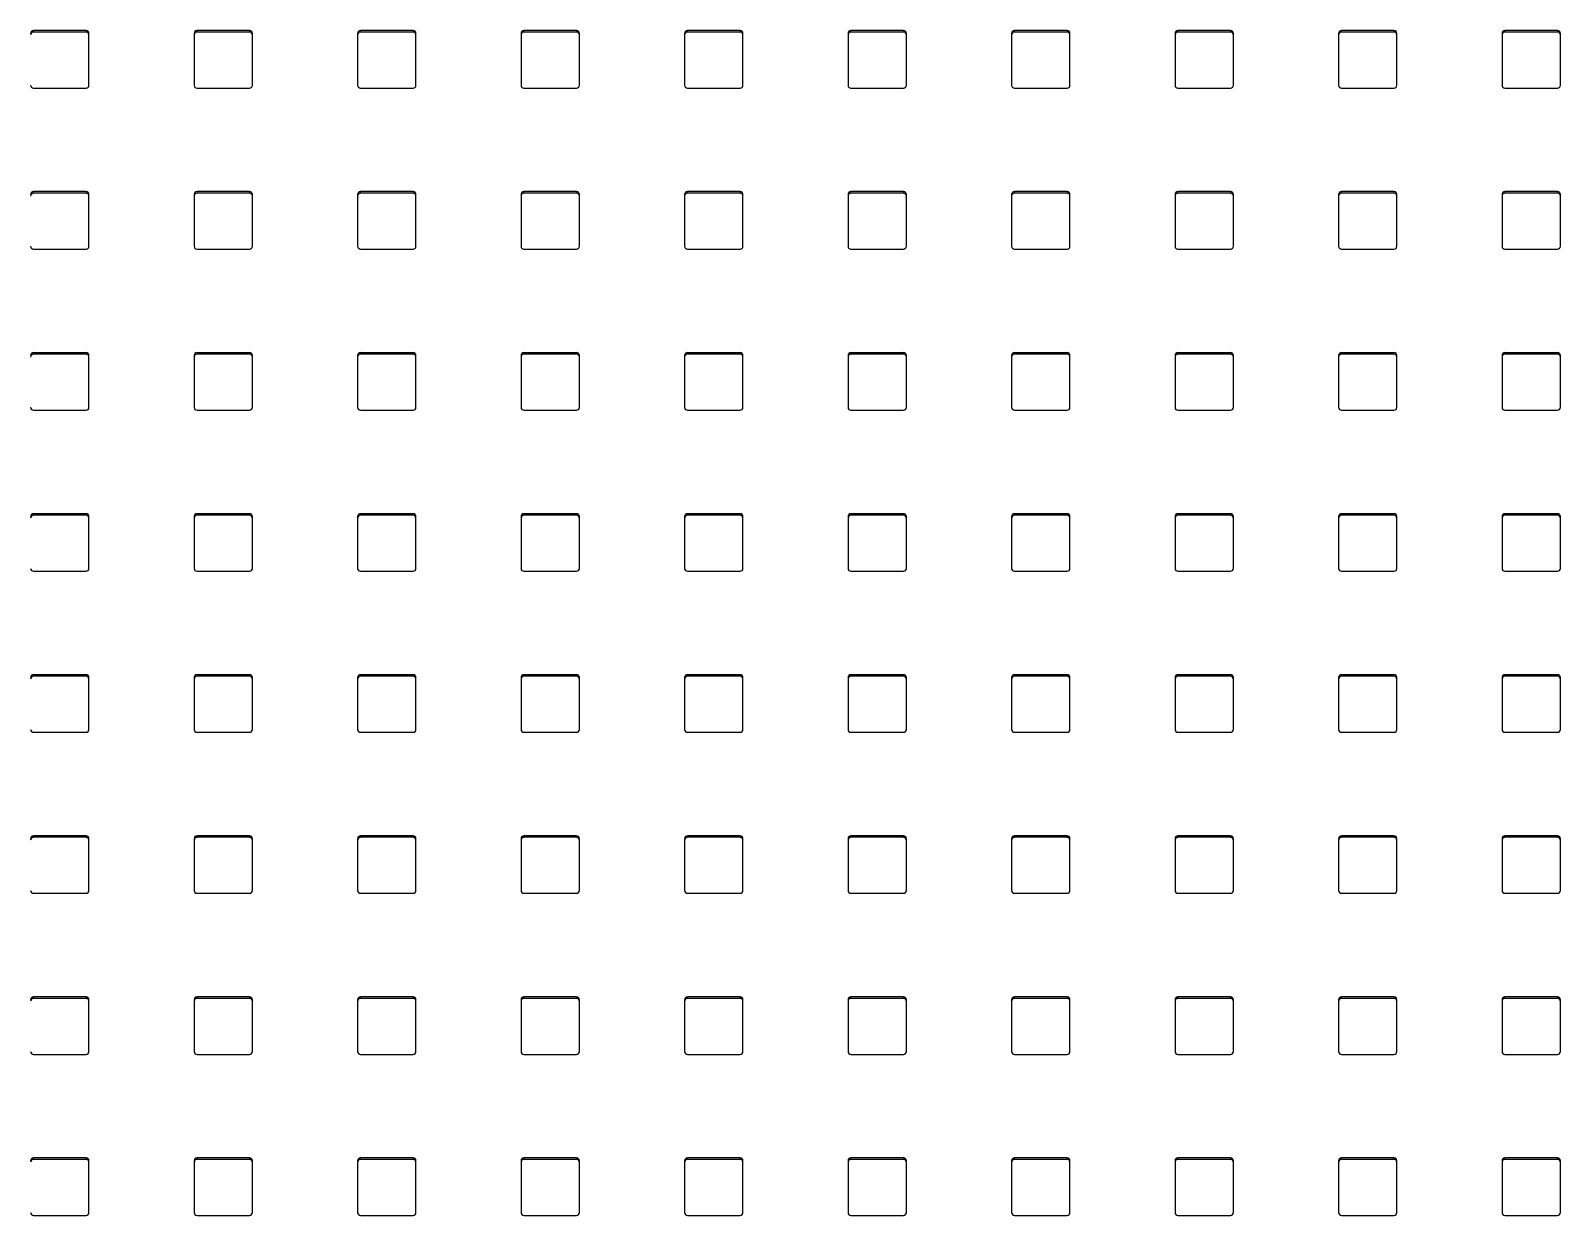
# Model space of a CAD drawing. Header units: millimetres. Extents: x -218071 to -203542, y 15363 to 51382.
# Drawn here: x -217641.41 to -217615.21, y 50955.34 to 50975.62 of the extents above; entities that cross this region are included whole.
import ezdxf

# ---------------------------------------------------------------- set-up
doc = ezdxf.new("R2010")
doc.units = ezdxf.units.MM
doc.header["$LTSCALE"] = 4
doc.layers.add('TPF-EQUIPEMENT', color=7, linetype='Continuous')

msp = doc.modelspace()

# ---------------------------------------------------------------- linework, layer by layer
at = {"layer": 'TPF-EQUIPEMENT', "color": 7, "linetype": 'Continuous', "lineweight": 25, "transparency": 33554671}
for p, q in [((-217640.456, 50975.622), (-217641.356, 50975.622)), ((-217640.456, 50975.596), (-217641.356, 50975.596)), ((-217640.406, 50974.687), (-217640.406, 50975.573)), ((-217638.606, 50975.573), (-217638.606, 50974.687)), ((-217637.656, 50975.622), (-217638.556, 50975.622)), ((-217637.656, 50975.596), (-217638.556, 50975.596)), ((-217637.606, 50974.687), (-217637.606, 50975.573)), ((-217635.806, 50975.573), (-217635.806, 50974.687)), ((-217634.856, 50975.622), (-217635.756, 50975.622)), ((-217634.856, 50975.596), (-217635.756, 50975.596)), ((-217634.806, 50974.687), (-217634.806, 50975.573)), ((-217633.006, 50975.573), (-217633.006, 50974.687)), ((-217632.056, 50975.622), (-217632.956, 50975.622)), ((-217632.056, 50975.596), (-217632.956, 50975.596)), ((-217632.006, 50974.687), (-217632.006, 50975.573)), ((-217630.206, 50975.573), (-217630.206, 50974.687)), ((-217629.256, 50975.622), (-217630.156, 50975.622)), ((-217629.256, 50975.596), (-217630.156, 50975.596)), ((-217629.206, 50974.687), (-217629.206, 50975.573)), ((-217627.406, 50975.573), (-217627.406, 50974.687)), ((-217626.456, 50975.622), (-217627.356, 50975.622)), ((-217626.456, 50975.596), (-217627.356, 50975.596)), ((-217626.406, 50974.687), (-217626.406, 50975.573)), ((-217624.606, 50975.573), (-217624.606, 50974.687)), ((-217623.656, 50975.622), (-217624.556, 50975.622)), ((-217623.656, 50975.596), (-217624.556, 50975.596)), ((-217623.606, 50974.687), (-217623.606, 50975.573)), ((-217621.806, 50975.573), (-217621.806, 50974.687)), ((-217620.856, 50975.622), (-217621.756, 50975.622)), ((-217620.856, 50975.596), (-217621.756, 50975.596)), ((-217620.806, 50974.687), (-217620.806, 50975.573)), ((-217619.006, 50975.573), (-217619.006, 50974.687)), ((-217618.056, 50975.622), (-217618.956, 50975.622)), ((-217618.056, 50975.596), (-217618.956, 50975.596)), ((-217618.006, 50974.687), (-217618.006, 50975.573)), ((-217616.206, 50975.573), (-217616.206, 50974.687)), ((-217615.256, 50975.622), (-217616.156, 50975.622)), ((-217615.256, 50975.596), (-217616.156, 50975.596)), ((-217615.206, 50974.687), (-217615.206, 50975.573)), ((-217641.356, 50974.637), (-217640.456, 50974.637)), ((-217638.556, 50974.637), (-217637.656, 50974.637)), ((-217635.756, 50974.637), (-217634.856, 50974.637)), ((-217632.956, 50974.637), (-217632.056, 50974.637)), ((-217630.156, 50974.637), (-217629.256, 50974.637)), ((-217627.356, 50974.637), (-217626.456, 50974.637)), ((-217624.556, 50974.637), (-217623.656, 50974.637)), ((-217621.756, 50974.637), (-217620.856, 50974.637)), ((-217618.956, 50974.637), (-217618.056, 50974.637)), ((-217616.156, 50974.637), (-217615.256, 50974.637)), ((-217640.456, 50972.865), (-217641.356, 50972.865)), ((-217640.456, 50972.839), (-217641.356, 50972.839)), ((-217640.406, 50971.929), (-217640.406, 50972.816)), ((-217638.606, 50972.816), (-217638.606, 50971.929)), ((-217637.656, 50972.865), (-217638.556, 50972.865)), ((-217637.656, 50972.839), (-217638.556, 50972.839)), ((-217637.606, 50971.929), (-217637.606, 50972.816)), ((-217635.806, 50972.816), (-217635.806, 50971.929)), ((-217634.856, 50972.865), (-217635.756, 50972.865)), ((-217634.856, 50972.839), (-217635.756, 50972.839)), ((-217634.806, 50971.929), (-217634.806, 50972.816)), ((-217633.006, 50972.816), (-217633.006, 50971.929)), ((-217632.056, 50972.865), (-217632.956, 50972.865)), ((-217632.056, 50972.839), (-217632.956, 50972.839)), ((-217632.006, 50971.929), (-217632.006, 50972.816)), ((-217630.206, 50972.816), (-217630.206, 50971.929)), ((-217629.256, 50972.865), (-217630.156, 50972.865)), ((-217629.256, 50972.839), (-217630.156, 50972.839)), ((-217629.206, 50971.929), (-217629.206, 50972.816)), ((-217627.406, 50972.816), (-217627.406, 50971.929)), ((-217626.456, 50972.865), (-217627.356, 50972.865)), ((-217626.456, 50972.839), (-217627.356, 50972.839)), ((-217626.406, 50971.929), (-217626.406, 50972.816)), ((-217624.606, 50972.816), (-217624.606, 50971.929)), ((-217623.656, 50972.865), (-217624.556, 50972.865)), ((-217623.656, 50972.839), (-217624.556, 50972.839)), ((-217623.606, 50971.929), (-217623.606, 50972.816)), ((-217621.806, 50972.816), (-217621.806, 50971.929)), ((-217620.856, 50972.865), (-217621.756, 50972.865)), ((-217620.856, 50972.839), (-217621.756, 50972.839)), ((-217620.806, 50971.929), (-217620.806, 50972.816)), ((-217619.006, 50972.816), (-217619.006, 50971.929)), ((-217618.056, 50972.865), (-217618.956, 50972.865)), ((-217618.056, 50972.839), (-217618.956, 50972.839)), ((-217618.006, 50971.929), (-217618.006, 50972.816)), ((-217616.206, 50972.816), (-217616.206, 50971.929)), ((-217615.256, 50972.865), (-217616.156, 50972.865)), ((-217615.256, 50972.839), (-217616.156, 50972.839)), ((-217615.206, 50971.929), (-217615.206, 50972.816)), ((-217641.356, 50971.88), (-217640.456, 50971.88)), ((-217638.556, 50971.88), (-217637.656, 50971.88)), ((-217635.756, 50971.88), (-217634.856, 50971.88)), ((-217632.956, 50971.88), (-217632.056, 50971.88)), ((-217630.156, 50971.88), (-217629.256, 50971.88)), ((-217627.356, 50971.88), (-217626.456, 50971.88)), ((-217624.556, 50971.88), (-217623.656, 50971.88)), ((-217621.756, 50971.88), (-217620.856, 50971.88)), ((-217618.956, 50971.88), (-217618.056, 50971.88)), ((-217616.156, 50971.88), (-217615.256, 50971.88)), ((-217640.456, 50970.107), (-217641.356, 50970.107)), ((-217640.456, 50970.081), (-217641.356, 50970.081)), ((-217640.406, 50969.172), (-217640.406, 50970.058)), ((-217638.606, 50970.058), (-217638.606, 50969.172)), ((-217637.656, 50970.107), (-217638.556, 50970.107)), ((-217637.656, 50970.081), (-217638.556, 50970.081)), ((-217637.606, 50969.172), (-217637.606, 50970.058)), ((-217635.806, 50970.058), (-217635.806, 50969.172)), ((-217634.856, 50970.107), (-217635.756, 50970.107)), ((-217634.856, 50970.081), (-217635.756, 50970.081)), ((-217634.806, 50969.172), (-217634.806, 50970.058)), ((-217633.006, 50970.058), (-217633.006, 50969.172)), ((-217632.056, 50970.107), (-217632.956, 50970.107)), ((-217632.056, 50970.081), (-217632.956, 50970.081)), ((-217632.006, 50969.172), (-217632.006, 50970.058)), ((-217630.206, 50970.058), (-217630.206, 50969.172)), ((-217629.256, 50970.107), (-217630.156, 50970.107)), ((-217629.256, 50970.081), (-217630.156, 50970.081)), ((-217629.206, 50969.172), (-217629.206, 50970.058)), ((-217627.406, 50970.058), (-217627.406, 50969.172)), ((-217626.456, 50970.107), (-217627.356, 50970.107)), ((-217626.456, 50970.081), (-217627.356, 50970.081)), ((-217626.406, 50969.172), (-217626.406, 50970.058)), ((-217624.606, 50970.058), (-217624.606, 50969.172)), ((-217623.656, 50970.107), (-217624.556, 50970.107)), ((-217623.656, 50970.081), (-217624.556, 50970.081)), ((-217623.606, 50969.172), (-217623.606, 50970.058)), ((-217621.806, 50970.058), (-217621.806, 50969.172)), ((-217620.856, 50970.107), (-217621.756, 50970.107)), ((-217620.856, 50970.081), (-217621.756, 50970.081)), ((-217620.806, 50969.172), (-217620.806, 50970.058)), ((-217619.006, 50970.058), (-217619.006, 50969.172)), ((-217618.056, 50970.107), (-217618.956, 50970.107)), ((-217618.056, 50970.081), (-217618.956, 50970.081)), ((-217618.006, 50969.172), (-217618.006, 50970.058)), ((-217616.206, 50970.058), (-217616.206, 50969.172)), ((-217615.256, 50970.107), (-217616.156, 50970.107)), ((-217615.256, 50970.081), (-217616.156, 50970.081)), ((-217615.206, 50969.172), (-217615.206, 50970.058)), ((-217641.356, 50969.122), (-217640.456, 50969.122)), ((-217638.556, 50969.122), (-217637.656, 50969.122)), ((-217635.756, 50969.122), (-217634.856, 50969.122)), ((-217632.956, 50969.122), (-217632.056, 50969.122)), ((-217630.156, 50969.122), (-217629.256, 50969.122)), ((-217627.356, 50969.122), (-217626.456, 50969.122)), ((-217624.556, 50969.122), (-217623.656, 50969.122)), ((-217621.756, 50969.122), (-217620.856, 50969.122)), ((-217618.956, 50969.122), (-217618.056, 50969.122)), ((-217616.156, 50969.122), (-217615.256, 50969.122)), ((-217640.456, 50967.35), (-217641.356, 50967.35)), ((-217640.456, 50967.324), (-217641.356, 50967.324)), ((-217640.406, 50966.414), (-217640.406, 50967.301)), ((-217638.606, 50967.301), (-217638.606, 50966.414)), ((-217637.656, 50967.35), (-217638.556, 50967.35)), ((-217637.656, 50967.324), (-217638.556, 50967.324)), ((-217637.606, 50966.414), (-217637.606, 50967.301)), ((-217635.806, 50967.301), (-217635.806, 50966.414)), ((-217634.856, 50967.35), (-217635.756, 50967.35)), ((-217634.856, 50967.324), (-217635.756, 50967.324)), ((-217634.806, 50966.414), (-217634.806, 50967.301)), ((-217633.006, 50967.301), (-217633.006, 50966.414)), ((-217632.056, 50967.35), (-217632.956, 50967.35)), ((-217632.056, 50967.324), (-217632.956, 50967.324)), ((-217632.006, 50966.414), (-217632.006, 50967.301)), ((-217630.206, 50967.301), (-217630.206, 50966.414)), ((-217629.256, 50967.35), (-217630.156, 50967.35)), ((-217629.256, 50967.324), (-217630.156, 50967.324)), ((-217629.206, 50966.414), (-217629.206, 50967.301)), ((-217627.406, 50967.301), (-217627.406, 50966.414)), ((-217626.456, 50967.35), (-217627.356, 50967.35)), ((-217626.456, 50967.324), (-217627.356, 50967.324)), ((-217626.406, 50966.414), (-217626.406, 50967.301)), ((-217624.606, 50967.301), (-217624.606, 50966.414)), ((-217623.656, 50967.35), (-217624.556, 50967.35)), ((-217623.656, 50967.324), (-217624.556, 50967.324)), ((-217623.606, 50966.414), (-217623.606, 50967.301)), ((-217621.806, 50967.301), (-217621.806, 50966.414)), ((-217620.856, 50967.35), (-217621.756, 50967.35)), ((-217620.856, 50967.324), (-217621.756, 50967.324)), ((-217620.806, 50966.414), (-217620.806, 50967.301)), ((-217619.006, 50967.301), (-217619.006, 50966.414)), ((-217618.056, 50967.35), (-217618.956, 50967.35)), ((-217618.056, 50967.324), (-217618.956, 50967.324)), ((-217618.006, 50966.414), (-217618.006, 50967.301)), ((-217616.206, 50967.301), (-217616.206, 50966.414)), ((-217615.256, 50967.35), (-217616.156, 50967.35)), ((-217615.256, 50967.324), (-217616.156, 50967.324)), ((-217615.206, 50966.414), (-217615.206, 50967.301)), ((-217641.356, 50966.365), (-217640.456, 50966.365)), ((-217638.556, 50966.365), (-217637.656, 50966.365)), ((-217635.756, 50966.365), (-217634.856, 50966.365)), ((-217632.956, 50966.365), (-217632.056, 50966.365)), ((-217630.156, 50966.365), (-217629.256, 50966.365)), ((-217627.356, 50966.365), (-217626.456, 50966.365)), ((-217624.556, 50966.365), (-217623.656, 50966.365)), ((-217621.756, 50966.365), (-217620.856, 50966.365)), ((-217618.956, 50966.365), (-217618.056, 50966.365)), ((-217616.156, 50966.365), (-217615.256, 50966.365)), ((-217640.456, 50964.592), (-217641.356, 50964.592)), ((-217640.456, 50964.566), (-217641.356, 50964.566)), ((-217640.406, 50963.657), (-217640.406, 50964.543)), ((-217638.606, 50964.543), (-217638.606, 50963.657)), ((-217637.656, 50964.592), (-217638.556, 50964.592)), ((-217637.656, 50964.566), (-217638.556, 50964.566)), ((-217637.606, 50963.657), (-217637.606, 50964.543)), ((-217635.806, 50964.543), (-217635.806, 50963.657)), ((-217634.856, 50964.592), (-217635.756, 50964.592)), ((-217634.856, 50964.566), (-217635.756, 50964.566)), ((-217634.806, 50963.657), (-217634.806, 50964.543)), ((-217633.006, 50964.543), (-217633.006, 50963.657)), ((-217632.056, 50964.592), (-217632.956, 50964.592)), ((-217632.056, 50964.566), (-217632.956, 50964.566)), ((-217632.006, 50963.657), (-217632.006, 50964.543)), ((-217630.206, 50964.543), (-217630.206, 50963.657)), ((-217629.256, 50964.592), (-217630.156, 50964.592)), ((-217629.256, 50964.566), (-217630.156, 50964.566)), ((-217629.206, 50963.657), (-217629.206, 50964.543)), ((-217627.406, 50964.543), (-217627.406, 50963.657)), ((-217626.456, 50964.592), (-217627.356, 50964.592)), ((-217626.456, 50964.566), (-217627.356, 50964.566)), ((-217626.406, 50963.657), (-217626.406, 50964.543)), ((-217624.606, 50964.543), (-217624.606, 50963.657)), ((-217623.656, 50964.592), (-217624.556, 50964.592)), ((-217623.656, 50964.566), (-217624.556, 50964.566)), ((-217623.606, 50963.657), (-217623.606, 50964.543)), ((-217621.806, 50964.543), (-217621.806, 50963.657)), ((-217620.856, 50964.592), (-217621.756, 50964.592)), ((-217620.856, 50964.566), (-217621.756, 50964.566)), ((-217620.806, 50963.657), (-217620.806, 50964.543)), ((-217619.006, 50964.543), (-217619.006, 50963.657)), ((-217618.056, 50964.592), (-217618.956, 50964.592)), ((-217618.056, 50964.566), (-217618.956, 50964.566)), ((-217618.006, 50963.657), (-217618.006, 50964.543)), ((-217616.206, 50964.543), (-217616.206, 50963.657)), ((-217615.256, 50964.592), (-217616.156, 50964.592)), ((-217615.256, 50964.566), (-217616.156, 50964.566)), ((-217615.206, 50963.657), (-217615.206, 50964.543)), ((-217641.356, 50963.608), (-217640.456, 50963.608)), ((-217638.556, 50963.608), (-217637.656, 50963.608)), ((-217635.756, 50963.608), (-217634.856, 50963.608)), ((-217632.956, 50963.608), (-217632.056, 50963.608)), ((-217630.156, 50963.608), (-217629.256, 50963.608)), ((-217627.356, 50963.608), (-217626.456, 50963.608)), ((-217624.556, 50963.608), (-217623.656, 50963.608)), ((-217621.756, 50963.608), (-217620.856, 50963.608)), ((-217618.956, 50963.608), (-217618.056, 50963.608)), ((-217616.156, 50963.608), (-217615.256, 50963.608)), ((-217640.456, 50961.835), (-217641.356, 50961.835)), ((-217640.456, 50961.809), (-217641.356, 50961.809)), ((-217640.406, 50960.899), (-217640.406, 50961.786)), ((-217638.606, 50961.786), (-217638.606, 50960.899)), ((-217637.656, 50961.835), (-217638.556, 50961.835)), ((-217637.656, 50961.809), (-217638.556, 50961.809)), ((-217637.606, 50960.899), (-217637.606, 50961.786)), ((-217635.806, 50961.786), (-217635.806, 50960.899)), ((-217634.856, 50961.835), (-217635.756, 50961.835)), ((-217634.856, 50961.809), (-217635.756, 50961.809)), ((-217634.806, 50960.899), (-217634.806, 50961.786)), ((-217633.006, 50961.786), (-217633.006, 50960.899)), ((-217632.056, 50961.835), (-217632.956, 50961.835)), ((-217632.056, 50961.809), (-217632.956, 50961.809)), ((-217632.006, 50960.899), (-217632.006, 50961.786)), ((-217630.206, 50961.786), (-217630.206, 50960.899)), ((-217629.256, 50961.835), (-217630.156, 50961.835)), ((-217629.256, 50961.809), (-217630.156, 50961.809)), ((-217629.206, 50960.899), (-217629.206, 50961.786)), ((-217627.406, 50961.786), (-217627.406, 50960.899)), ((-217626.456, 50961.835), (-217627.356, 50961.835)), ((-217626.456, 50961.809), (-217627.356, 50961.809)), ((-217626.406, 50960.899), (-217626.406, 50961.786)), ((-217624.606, 50961.786), (-217624.606, 50960.899)), ((-217623.656, 50961.835), (-217624.556, 50961.835)), ((-217623.656, 50961.809), (-217624.556, 50961.809)), ((-217623.606, 50960.899), (-217623.606, 50961.786)), ((-217621.806, 50961.786), (-217621.806, 50960.899)), ((-217620.856, 50961.835), (-217621.756, 50961.835)), ((-217620.856, 50961.809), (-217621.756, 50961.809)), ((-217620.806, 50960.899), (-217620.806, 50961.786)), ((-217619.006, 50961.786), (-217619.006, 50960.899)), ((-217618.056, 50961.835), (-217618.956, 50961.835)), ((-217618.056, 50961.809), (-217618.956, 50961.809)), ((-217618.006, 50960.899), (-217618.006, 50961.786)), ((-217616.206, 50961.786), (-217616.206, 50960.899)), ((-217615.256, 50961.835), (-217616.156, 50961.835)), ((-217615.256, 50961.809), (-217616.156, 50961.809)), ((-217615.206, 50960.899), (-217615.206, 50961.786)), ((-217641.356, 50960.85), (-217640.456, 50960.85)), ((-217638.556, 50960.85), (-217637.656, 50960.85)), ((-217635.756, 50960.85), (-217634.856, 50960.85)), ((-217632.956, 50960.85), (-217632.056, 50960.85)), ((-217630.156, 50960.85), (-217629.256, 50960.85)), ((-217627.356, 50960.85), (-217626.456, 50960.85)), ((-217624.556, 50960.85), (-217623.656, 50960.85)), ((-217621.756, 50960.85), (-217620.856, 50960.85)), ((-217618.956, 50960.85), (-217618.056, 50960.85)), ((-217616.156, 50960.85), (-217615.256, 50960.85)), ((-217640.456, 50959.077), (-217641.356, 50959.077)), ((-217640.456, 50959.051), (-217641.356, 50959.051)), ((-217640.406, 50958.142), (-217640.406, 50959.028)), ((-217638.606, 50959.028), (-217638.606, 50958.142)), ((-217637.656, 50959.077), (-217638.556, 50959.077)), ((-217637.656, 50959.051), (-217638.556, 50959.051)), ((-217637.606, 50958.142), (-217637.606, 50959.028)), ((-217635.806, 50959.028), (-217635.806, 50958.142)), ((-217634.856, 50959.077), (-217635.756, 50959.077)), ((-217634.856, 50959.051), (-217635.756, 50959.051)), ((-217634.806, 50958.142), (-217634.806, 50959.028)), ((-217633.006, 50959.028), (-217633.006, 50958.142)), ((-217632.056, 50959.077), (-217632.956, 50959.077)), ((-217632.056, 50959.051), (-217632.956, 50959.051)), ((-217632.006, 50958.142), (-217632.006, 50959.028)), ((-217630.206, 50959.028), (-217630.206, 50958.142)), ((-217629.256, 50959.077), (-217630.156, 50959.077)), ((-217629.256, 50959.051), (-217630.156, 50959.051)), ((-217629.206, 50958.142), (-217629.206, 50959.028)), ((-217627.406, 50959.028), (-217627.406, 50958.142)), ((-217626.456, 50959.077), (-217627.356, 50959.077)), ((-217626.456, 50959.051), (-217627.356, 50959.051)), ((-217626.406, 50958.142), (-217626.406, 50959.028)), ((-217624.606, 50959.028), (-217624.606, 50958.142)), ((-217623.656, 50959.077), (-217624.556, 50959.077)), ((-217623.656, 50959.051), (-217624.556, 50959.051)), ((-217623.606, 50958.142), (-217623.606, 50959.028)), ((-217621.806, 50959.028), (-217621.806, 50958.142)), ((-217620.856, 50959.077), (-217621.756, 50959.077)), ((-217620.856, 50959.051), (-217621.756, 50959.051)), ((-217620.806, 50958.142), (-217620.806, 50959.028)), ((-217619.006, 50959.028), (-217619.006, 50958.142)), ((-217618.056, 50959.077), (-217618.956, 50959.077)), ((-217618.056, 50959.051), (-217618.956, 50959.051)), ((-217618.006, 50958.142), (-217618.006, 50959.028)), ((-217616.206, 50959.028), (-217616.206, 50958.142)), ((-217615.256, 50959.077), (-217616.156, 50959.077)), ((-217615.256, 50959.051), (-217616.156, 50959.051)), ((-217615.206, 50958.142), (-217615.206, 50959.028)), ((-217641.356, 50958.093), (-217640.456, 50958.093)), ((-217638.556, 50958.093), (-217637.656, 50958.093)), ((-217635.756, 50958.093), (-217634.856, 50958.093)), ((-217632.956, 50958.093), (-217632.056, 50958.093)), ((-217630.156, 50958.093), (-217629.256, 50958.093)), ((-217627.356, 50958.093), (-217626.456, 50958.093)), ((-217624.556, 50958.093), (-217623.656, 50958.093)), ((-217621.756, 50958.093), (-217620.856, 50958.093)), ((-217618.956, 50958.093), (-217618.056, 50958.093)), ((-217616.156, 50958.093), (-217615.256, 50958.093)), ((-217640.456, 50956.32), (-217641.356, 50956.32)), ((-217640.456, 50956.294), (-217641.356, 50956.294)), ((-217640.406, 50955.384), (-217640.406, 50956.271)), ((-217638.606, 50956.271), (-217638.606, 50955.384)), ((-217637.656, 50956.32), (-217638.556, 50956.32)), ((-217637.656, 50956.294), (-217638.556, 50956.294)), ((-217637.606, 50955.384), (-217637.606, 50956.271)), ((-217635.806, 50956.271), (-217635.806, 50955.384)), ((-217634.856, 50956.32), (-217635.756, 50956.32)), ((-217634.856, 50956.294), (-217635.756, 50956.294)), ((-217634.806, 50955.384), (-217634.806, 50956.271)), ((-217633.006, 50956.271), (-217633.006, 50955.384)), ((-217632.056, 50956.32), (-217632.956, 50956.32)), ((-217632.056, 50956.294), (-217632.956, 50956.294)), ((-217632.006, 50955.384), (-217632.006, 50956.271)), ((-217630.206, 50956.271), (-217630.206, 50955.384)), ((-217629.256, 50956.32), (-217630.156, 50956.32)), ((-217629.256, 50956.294), (-217630.156, 50956.294)), ((-217629.206, 50955.384), (-217629.206, 50956.271)), ((-217627.406, 50956.271), (-217627.406, 50955.384)), ((-217626.456, 50956.32), (-217627.356, 50956.32)), ((-217626.456, 50956.294), (-217627.356, 50956.294)), ((-217626.406, 50955.384), (-217626.406, 50956.271)), ((-217624.606, 50956.271), (-217624.606, 50955.384)), ((-217623.656, 50956.32), (-217624.556, 50956.32)), ((-217623.656, 50956.294), (-217624.556, 50956.294)), ((-217623.606, 50955.384), (-217623.606, 50956.271)), ((-217621.806, 50956.271), (-217621.806, 50955.384)), ((-217620.856, 50956.32), (-217621.756, 50956.32)), ((-217620.856, 50956.294), (-217621.756, 50956.294)), ((-217620.806, 50955.384), (-217620.806, 50956.271)), ((-217619.006, 50956.271), (-217619.006, 50955.384)), ((-217618.056, 50956.32), (-217618.956, 50956.32)), ((-217618.056, 50956.294), (-217618.956, 50956.294)), ((-217618.006, 50955.384), (-217618.006, 50956.271)), ((-217616.206, 50956.271), (-217616.206, 50955.384)), ((-217615.256, 50956.32), (-217616.156, 50956.32)), ((-217615.256, 50956.294), (-217616.156, 50956.294)), ((-217615.206, 50955.384), (-217615.206, 50956.271)), ((-217641.356, 50955.335), (-217640.456, 50955.335)), ((-217638.556, 50955.335), (-217637.656, 50955.335)), ((-217635.756, 50955.335), (-217634.856, 50955.335)), ((-217632.956, 50955.335), (-217632.056, 50955.335)), ((-217630.156, 50955.335), (-217629.256, 50955.335)), ((-217627.356, 50955.335), (-217626.456, 50955.335)), ((-217624.556, 50955.335), (-217623.656, 50955.335)), ((-217621.756, 50955.335), (-217620.856, 50955.335)), ((-217618.956, 50955.335), (-217618.056, 50955.335)), ((-217616.156, 50955.335), (-217615.256, 50955.335))]:
    msp.add_line(p, q, dxfattribs=at)
at = {"layer": 'TPF-EQUIPEMENT', "color": 8, "linetype": 'Continuous', "lineweight": 18, "transparency": 33554671}
for p, q in [((-217641.356, 50975.596), (-217641.356, 50975.622)), ((-217640.456, 50975.596), (-217640.456, 50975.622)), ((-217638.556, 50975.596), (-217638.556, 50975.622)), ((-217637.656, 50975.596), (-217637.656, 50975.622)), ((-217635.756, 50975.596), (-217635.756, 50975.622)), ((-217634.856, 50975.596), (-217634.856, 50975.622)), ((-217632.956, 50975.596), (-217632.956, 50975.622)), ((-217632.056, 50975.596), (-217632.056, 50975.622)), ((-217630.156, 50975.596), (-217630.156, 50975.622)), ((-217629.256, 50975.596), (-217629.256, 50975.622)), ((-217627.356, 50975.596), (-217627.356, 50975.622)), ((-217626.456, 50975.596), (-217626.456, 50975.622)), ((-217624.556, 50975.596), (-217624.556, 50975.622)), ((-217623.656, 50975.596), (-217623.656, 50975.622)), ((-217621.756, 50975.596), (-217621.756, 50975.622)), ((-217620.856, 50975.596), (-217620.856, 50975.622)), ((-217618.956, 50975.596), (-217618.956, 50975.622)), ((-217618.056, 50975.596), (-217618.056, 50975.622)), ((-217616.156, 50975.596), (-217616.156, 50975.622)), ((-217615.256, 50975.596), (-217615.256, 50975.622)), ((-217641.356, 50972.839), (-217641.356, 50972.865)), ((-217640.456, 50972.839), (-217640.456, 50972.865)), ((-217638.556, 50972.839), (-217638.556, 50972.865)), ((-217637.656, 50972.839), (-217637.656, 50972.865)), ((-217635.756, 50972.839), (-217635.756, 50972.865)), ((-217634.856, 50972.839), (-217634.856, 50972.865)), ((-217632.956, 50972.839), (-217632.956, 50972.865)), ((-217632.056, 50972.839), (-217632.056, 50972.865)), ((-217630.156, 50972.839), (-217630.156, 50972.865)), ((-217629.256, 50972.839), (-217629.256, 50972.865)), ((-217627.356, 50972.839), (-217627.356, 50972.865)), ((-217626.456, 50972.839), (-217626.456, 50972.865)), ((-217624.556, 50972.839), (-217624.556, 50972.865)), ((-217623.656, 50972.839), (-217623.656, 50972.865)), ((-217621.756, 50972.839), (-217621.756, 50972.865)), ((-217620.856, 50972.839), (-217620.856, 50972.865)), ((-217618.956, 50972.839), (-217618.956, 50972.865)), ((-217618.056, 50972.839), (-217618.056, 50972.865)), ((-217616.156, 50972.839), (-217616.156, 50972.865)), ((-217615.256, 50972.839), (-217615.256, 50972.865)), ((-217641.356, 50970.081), (-217641.356, 50970.107)), ((-217640.456, 50970.081), (-217640.456, 50970.107)), ((-217638.556, 50970.081), (-217638.556, 50970.107)), ((-217637.656, 50970.081), (-217637.656, 50970.107)), ((-217635.756, 50970.081), (-217635.756, 50970.107)), ((-217634.856, 50970.081), (-217634.856, 50970.107)), ((-217632.956, 50970.081), (-217632.956, 50970.107)), ((-217632.056, 50970.081), (-217632.056, 50970.107)), ((-217630.156, 50970.081), (-217630.156, 50970.107)), ((-217629.256, 50970.081), (-217629.256, 50970.107)), ((-217627.356, 50970.081), (-217627.356, 50970.107)), ((-217626.456, 50970.081), (-217626.456, 50970.107)), ((-217624.556, 50970.081), (-217624.556, 50970.107)), ((-217623.656, 50970.081), (-217623.656, 50970.107)), ((-217621.756, 50970.081), (-217621.756, 50970.107)), ((-217620.856, 50970.081), (-217620.856, 50970.107)), ((-217618.956, 50970.081), (-217618.956, 50970.107)), ((-217618.056, 50970.081), (-217618.056, 50970.107)), ((-217616.156, 50970.081), (-217616.156, 50970.107)), ((-217615.256, 50970.081), (-217615.256, 50970.107)), ((-217641.356, 50967.324), (-217641.356, 50967.35)), ((-217640.456, 50967.324), (-217640.456, 50967.35)), ((-217638.556, 50967.324), (-217638.556, 50967.35)), ((-217637.656, 50967.324), (-217637.656, 50967.35)), ((-217635.756, 50967.324), (-217635.756, 50967.35)), ((-217634.856, 50967.324), (-217634.856, 50967.35)), ((-217632.956, 50967.324), (-217632.956, 50967.35)), ((-217632.056, 50967.324), (-217632.056, 50967.35)), ((-217630.156, 50967.324), (-217630.156, 50967.35)), ((-217629.256, 50967.324), (-217629.256, 50967.35)), ((-217627.356, 50967.324), (-217627.356, 50967.35)), ((-217626.456, 50967.324), (-217626.456, 50967.35)), ((-217624.556, 50967.324), (-217624.556, 50967.35)), ((-217623.656, 50967.324), (-217623.656, 50967.35)), ((-217621.756, 50967.324), (-217621.756, 50967.35)), ((-217620.856, 50967.324), (-217620.856, 50967.35)), ((-217618.956, 50967.324), (-217618.956, 50967.35)), ((-217618.056, 50967.324), (-217618.056, 50967.35)), ((-217616.156, 50967.324), (-217616.156, 50967.35)), ((-217615.256, 50967.324), (-217615.256, 50967.35)), ((-217641.356, 50964.566), (-217641.356, 50964.592)), ((-217640.456, 50964.566), (-217640.456, 50964.592)), ((-217638.556, 50964.566), (-217638.556, 50964.592)), ((-217637.656, 50964.566), (-217637.656, 50964.592)), ((-217635.756, 50964.566), (-217635.756, 50964.592)), ((-217634.856, 50964.566), (-217634.856, 50964.592)), ((-217632.956, 50964.566), (-217632.956, 50964.592)), ((-217632.056, 50964.566), (-217632.056, 50964.592)), ((-217630.156, 50964.566), (-217630.156, 50964.592)), ((-217629.256, 50964.566), (-217629.256, 50964.592)), ((-217627.356, 50964.566), (-217627.356, 50964.592)), ((-217626.456, 50964.566), (-217626.456, 50964.592)), ((-217624.556, 50964.566), (-217624.556, 50964.592)), ((-217623.656, 50964.566), (-217623.656, 50964.592)), ((-217621.756, 50964.566), (-217621.756, 50964.592)), ((-217620.856, 50964.566), (-217620.856, 50964.592)), ((-217618.956, 50964.566), (-217618.956, 50964.592)), ((-217618.056, 50964.566), (-217618.056, 50964.592)), ((-217616.156, 50964.566), (-217616.156, 50964.592)), ((-217615.256, 50964.566), (-217615.256, 50964.592)), ((-217641.356, 50961.809), (-217641.356, 50961.835)), ((-217640.456, 50961.809), (-217640.456, 50961.835)), ((-217638.556, 50961.809), (-217638.556, 50961.835)), ((-217637.656, 50961.809), (-217637.656, 50961.835)), ((-217635.756, 50961.809), (-217635.756, 50961.835)), ((-217634.856, 50961.809), (-217634.856, 50961.835)), ((-217632.956, 50961.809), (-217632.956, 50961.835)), ((-217632.056, 50961.809), (-217632.056, 50961.835)), ((-217630.156, 50961.809), (-217630.156, 50961.835)), ((-217629.256, 50961.809), (-217629.256, 50961.835)), ((-217627.356, 50961.809), (-217627.356, 50961.835)), ((-217626.456, 50961.809), (-217626.456, 50961.835)), ((-217624.556, 50961.809), (-217624.556, 50961.835)), ((-217623.656, 50961.809), (-217623.656, 50961.835)), ((-217621.756, 50961.809), (-217621.756, 50961.835)), ((-217620.856, 50961.809), (-217620.856, 50961.835)), ((-217618.956, 50961.809), (-217618.956, 50961.835)), ((-217618.056, 50961.809), (-217618.056, 50961.835)), ((-217616.156, 50961.809), (-217616.156, 50961.835)), ((-217615.256, 50961.809), (-217615.256, 50961.835)), ((-217641.356, 50959.051), (-217641.356, 50959.077)), ((-217640.456, 50959.051), (-217640.456, 50959.077)), ((-217638.556, 50959.051), (-217638.556, 50959.077)), ((-217637.656, 50959.051), (-217637.656, 50959.077)), ((-217635.756, 50959.051), (-217635.756, 50959.077)), ((-217634.856, 50959.051), (-217634.856, 50959.077)), ((-217632.956, 50959.051), (-217632.956, 50959.077)), ((-217632.056, 50959.051), (-217632.056, 50959.077)), ((-217630.156, 50959.051), (-217630.156, 50959.077)), ((-217629.256, 50959.051), (-217629.256, 50959.077)), ((-217627.356, 50959.051), (-217627.356, 50959.077)), ((-217626.456, 50959.051), (-217626.456, 50959.077)), ((-217624.556, 50959.051), (-217624.556, 50959.077)), ((-217623.656, 50959.051), (-217623.656, 50959.077)), ((-217621.756, 50959.051), (-217621.756, 50959.077)), ((-217620.856, 50959.051), (-217620.856, 50959.077)), ((-217618.956, 50959.051), (-217618.956, 50959.077)), ((-217618.056, 50959.051), (-217618.056, 50959.077)), ((-217616.156, 50959.051), (-217616.156, 50959.077)), ((-217615.256, 50959.051), (-217615.256, 50959.077)), ((-217641.356, 50956.294), (-217641.356, 50956.32)), ((-217640.456, 50956.294), (-217640.456, 50956.32)), ((-217638.556, 50956.294), (-217638.556, 50956.32)), ((-217637.656, 50956.294), (-217637.656, 50956.32)), ((-217635.756, 50956.294), (-217635.756, 50956.32)), ((-217634.856, 50956.294), (-217634.856, 50956.32)), ((-217632.956, 50956.294), (-217632.956, 50956.32)), ((-217632.056, 50956.294), (-217632.056, 50956.32)), ((-217630.156, 50956.294), (-217630.156, 50956.32)), ((-217629.256, 50956.294), (-217629.256, 50956.32)), ((-217627.356, 50956.294), (-217627.356, 50956.32)), ((-217626.456, 50956.294), (-217626.456, 50956.32)), ((-217624.556, 50956.294), (-217624.556, 50956.32)), ((-217623.656, 50956.294), (-217623.656, 50956.32)), ((-217621.756, 50956.294), (-217621.756, 50956.32)), ((-217620.856, 50956.294), (-217620.856, 50956.32)), ((-217618.956, 50956.294), (-217618.956, 50956.32)), ((-217618.056, 50956.294), (-217618.056, 50956.32)), ((-217616.156, 50956.294), (-217616.156, 50956.32)), ((-217615.256, 50956.294), (-217615.256, 50956.32))]:
    msp.add_line(p, q, dxfattribs=at)
at = {"layer": 'TPF-EQUIPEMENT', "color": 7, "linetype": 'Continuous', "lineweight": 25, "transparency": 33554671}
for centre, start, end in [((-217641.356, 50975.573), 89.5648, 179.5581), ((-217641.356, 50975.547), 89.5648, 179.5581), ((-217640.456, 50975.573), 0.4419, 90.4352), ((-217640.456, 50975.547), 0.4419, 90.4352), ((-217638.556, 50975.573), 89.5648, 179.5581), ((-217638.556, 50975.547), 89.5648, 179.5581), ((-217637.656, 50975.573), 0.4419, 90.4352), ((-217637.656, 50975.547), 0.4419, 90.4352), ((-217635.756, 50975.573), 89.5648, 179.5581), ((-217635.756, 50975.547), 89.5648, 179.5581), ((-217634.856, 50975.573), 0.4419, 90.4352), ((-217634.856, 50975.547), 0.4419, 90.4352), ((-217632.956, 50975.573), 89.5648, 179.5581), ((-217632.956, 50975.547), 89.5648, 179.5581), ((-217632.056, 50975.573), 0.4419, 90.4352), ((-217632.056, 50975.547), 0.4419, 90.4352), ((-217630.156, 50975.573), 89.5648, 179.5581), ((-217630.156, 50975.547), 89.5648, 179.5581), ((-217629.256, 50975.573), 0.4419, 90.4352), ((-217629.256, 50975.547), 0.4419, 90.4352), ((-217627.356, 50975.573), 89.5648, 179.5581), ((-217627.356, 50975.547), 89.5648, 179.5581), ((-217626.456, 50975.573), 0.4419, 90.4352), ((-217626.456, 50975.547), 0.4419, 90.4352), ((-217624.556, 50975.573), 89.5648, 179.5581), ((-217624.556, 50975.547), 89.5648, 179.5581), ((-217623.656, 50975.573), 0.4419, 90.4352), ((-217623.656, 50975.547), 0.4419, 90.4352), ((-217621.756, 50975.573), 89.5648, 179.5581), ((-217621.756, 50975.547), 89.5648, 179.5581), ((-217620.856, 50975.573), 0.4419, 90.4352), ((-217620.856, 50975.547), 0.4419, 90.4352), ((-217618.956, 50975.573), 89.5648, 179.5581), ((-217618.956, 50975.547), 89.5648, 179.5581), ((-217618.056, 50975.573), 0.4419, 90.4352), ((-217618.056, 50975.547), 0.4419, 90.4352), ((-217616.156, 50975.573), 89.5648, 179.5581), ((-217616.156, 50975.547), 89.5648, 179.5581), ((-217615.256, 50975.573), 0.4419, 90.4352), ((-217615.256, 50975.547), 0.4419, 90.4352), ((-217641.356, 50974.687), 180.4419, 270.4352), ((-217640.456, 50974.687), 269.5648, 359.5581), ((-217638.556, 50974.687), 180.4419, 270.4352), ((-217637.656, 50974.687), 269.5648, 359.5581), ((-217635.756, 50974.687), 180.4419, 270.4352), ((-217634.856, 50974.687), 269.5648, 359.5581), ((-217632.956, 50974.687), 180.4419, 270.4352), ((-217632.056, 50974.687), 269.5648, 359.5581), ((-217630.156, 50974.687), 180.4419, 270.4352), ((-217629.256, 50974.687), 269.5648, 359.5581), ((-217627.356, 50974.687), 180.4419, 270.4352), ((-217626.456, 50974.687), 269.5648, 359.5581), ((-217624.556, 50974.687), 180.4419, 270.4352), ((-217623.656, 50974.687), 269.5648, 359.5581), ((-217621.756, 50974.687), 180.4419, 270.4352), ((-217620.856, 50974.687), 269.5648, 359.5581), ((-217618.956, 50974.687), 180.4419, 270.4352), ((-217618.056, 50974.687), 269.5648, 359.5581), ((-217616.156, 50974.687), 180.4419, 270.4352), ((-217615.256, 50974.687), 269.5648, 359.5581), ((-217641.356, 50972.815), 89.5648, 179.5581), ((-217641.356, 50972.789), 89.5648, 179.5581), ((-217640.456, 50972.815), 0.4419, 90.4352), ((-217640.456, 50972.789), 0.4419, 90.4352), ((-217638.556, 50972.815), 89.5648, 179.5581), ((-217638.556, 50972.789), 89.5648, 179.5581), ((-217637.656, 50972.815), 0.4419, 90.4352), ((-217637.656, 50972.789), 0.4419, 90.4352), ((-217635.756, 50972.815), 89.5648, 179.5581), ((-217635.756, 50972.789), 89.5648, 179.5581), ((-217634.856, 50972.815), 0.4419, 90.4352), ((-217634.856, 50972.789), 0.4419, 90.4352), ((-217632.956, 50972.815), 89.5648, 179.5581), ((-217632.956, 50972.789), 89.5648, 179.5581), ((-217632.056, 50972.815), 0.4419, 90.4352), ((-217632.056, 50972.789), 0.4419, 90.4352), ((-217630.156, 50972.815), 89.5648, 179.5581), ((-217630.156, 50972.789), 89.5648, 179.5581), ((-217629.256, 50972.815), 0.4419, 90.4352), ((-217629.256, 50972.789), 0.4419, 90.4352), ((-217627.356, 50972.815), 89.5648, 179.5581), ((-217627.356, 50972.789), 89.5648, 179.5581), ((-217626.456, 50972.815), 0.4419, 90.4352), ((-217626.456, 50972.789), 0.4419, 90.4352), ((-217624.556, 50972.815), 89.5648, 179.5581), ((-217624.556, 50972.789), 89.5648, 179.5581), ((-217623.656, 50972.815), 0.4419, 90.4352), ((-217623.656, 50972.789), 0.4419, 90.4352), ((-217621.756, 50972.815), 89.5648, 179.5581), ((-217621.756, 50972.789), 89.5648, 179.5581), ((-217620.856, 50972.815), 0.4419, 90.4352), ((-217620.856, 50972.789), 0.4419, 90.4352), ((-217618.956, 50972.815), 89.5648, 179.5581), ((-217618.956, 50972.789), 89.5648, 179.5581), ((-217618.056, 50972.815), 0.4419, 90.4352), ((-217618.056, 50972.789), 0.4419, 90.4352), ((-217616.156, 50972.815), 89.5648, 179.5581), ((-217616.156, 50972.789), 89.5648, 179.5581), ((-217615.256, 50972.815), 0.4419, 90.4352), ((-217615.256, 50972.789), 0.4419, 90.4352), ((-217641.356, 50971.93), 180.4419, 270.4352), ((-217640.456, 50971.93), 269.5648, 359.5581), ((-217638.556, 50971.93), 180.4419, 270.4352), ((-217637.656, 50971.93), 269.5648, 359.5581), ((-217635.756, 50971.93), 180.4419, 270.4352), ((-217634.856, 50971.93), 269.5648, 359.5581), ((-217632.956, 50971.93), 180.4419, 270.4352), ((-217632.056, 50971.93), 269.5648, 359.5581), ((-217630.156, 50971.93), 180.4419, 270.4352), ((-217629.256, 50971.93), 269.5648, 359.5581), ((-217627.356, 50971.93), 180.4419, 270.4352), ((-217626.456, 50971.93), 269.5648, 359.5581), ((-217624.556, 50971.93), 180.4419, 270.4352), ((-217623.656, 50971.93), 269.5648, 359.5581), ((-217621.756, 50971.93), 180.4419, 270.4352), ((-217620.856, 50971.93), 269.5648, 359.5581), ((-217618.956, 50971.93), 180.4419, 270.4352), ((-217618.056, 50971.93), 269.5648, 359.5581), ((-217616.156, 50971.93), 180.4419, 270.4352), ((-217615.256, 50971.93), 269.5648, 359.5581), ((-217641.356, 50970.058), 89.5648, 179.5581), ((-217641.356, 50970.032), 89.5648, 179.5581), ((-217640.456, 50970.058), 0.4419, 90.4352), ((-217640.456, 50970.032), 0.4419, 90.4352), ((-217638.556, 50970.058), 89.5648, 179.5581), ((-217638.556, 50970.032), 89.5648, 179.5581), ((-217637.656, 50970.058), 0.4419, 90.4352), ((-217637.656, 50970.032), 0.4419, 90.4352), ((-217635.756, 50970.058), 89.5648, 179.5581), ((-217635.756, 50970.032), 89.5648, 179.5581), ((-217634.856, 50970.058), 0.4419, 90.4352), ((-217634.856, 50970.032), 0.4419, 90.4352), ((-217632.956, 50970.058), 89.5648, 179.5581), ((-217632.956, 50970.032), 89.5648, 179.5581), ((-217632.056, 50970.058), 0.4419, 90.4352), ((-217632.056, 50970.032), 0.4419, 90.4352), ((-217630.156, 50970.058), 89.5648, 179.5581), ((-217630.156, 50970.032), 89.5648, 179.5581), ((-217629.256, 50970.058), 0.4419, 90.4352), ((-217629.256, 50970.032), 0.4419, 90.4352), ((-217627.356, 50970.058), 89.5648, 179.5581), ((-217627.356, 50970.032), 89.5648, 179.5581), ((-217626.456, 50970.058), 0.4419, 90.4352), ((-217626.456, 50970.032), 0.4419, 90.4352), ((-217624.556, 50970.058), 89.5648, 179.5581), ((-217624.556, 50970.032), 89.5648, 179.5581), ((-217623.656, 50970.058), 0.4419, 90.4352), ((-217623.656, 50970.032), 0.4419, 90.4352), ((-217621.756, 50970.058), 89.5648, 179.5581), ((-217621.756, 50970.032), 89.5648, 179.5581), ((-217620.856, 50970.058), 0.4419, 90.4352), ((-217620.856, 50970.032), 0.4419, 90.4352), ((-217618.956, 50970.058), 89.5648, 179.5581), ((-217618.956, 50970.032), 89.5648, 179.5581), ((-217618.056, 50970.058), 0.4419, 90.4352), ((-217618.056, 50970.032), 0.4419, 90.4352), ((-217616.156, 50970.058), 89.5648, 179.5581), ((-217616.156, 50970.032), 89.5648, 179.5581), ((-217615.256, 50970.058), 0.4419, 90.4352), ((-217615.256, 50970.032), 0.4419, 90.4352), ((-217641.356, 50969.172), 180.4419, 270.4352), ((-217640.456, 50969.172), 269.5648, 359.5581), ((-217638.556, 50969.172), 180.4419, 270.4352), ((-217637.656, 50969.172), 269.5648, 359.5581), ((-217635.756, 50969.172), 180.4419, 270.4352), ((-217634.856, 50969.172), 269.5648, 359.5581), ((-217632.956, 50969.172), 180.4419, 270.4352), ((-217632.056, 50969.172), 269.5648, 359.5581), ((-217630.156, 50969.172), 180.4419, 270.4352), ((-217629.256, 50969.172), 269.5648, 359.5581), ((-217627.356, 50969.172), 180.4419, 270.4352), ((-217626.456, 50969.172), 269.5648, 359.5581), ((-217624.556, 50969.172), 180.4419, 270.4352), ((-217623.656, 50969.172), 269.5648, 359.5581), ((-217621.756, 50969.172), 180.4419, 270.4352), ((-217620.856, 50969.172), 269.5648, 359.5581), ((-217618.956, 50969.172), 180.4419, 270.4352), ((-217618.056, 50969.172), 269.5648, 359.5581), ((-217616.156, 50969.172), 180.4419, 270.4352), ((-217615.256, 50969.172), 269.5648, 359.5581), ((-217641.356, 50967.3), 89.5648, 179.5581), ((-217641.356, 50967.274), 89.5648, 179.5581), ((-217640.456, 50967.3), 0.4419, 90.4352), ((-217640.456, 50967.274), 0.4419, 90.4352), ((-217638.556, 50967.3), 89.5648, 179.5581), ((-217638.556, 50967.274), 89.5648, 179.5581), ((-217637.656, 50967.3), 0.4419, 90.4352), ((-217637.656, 50967.274), 0.4419, 90.4352), ((-217635.756, 50967.3), 89.5648, 179.5581), ((-217635.756, 50967.274), 89.5648, 179.5581), ((-217634.856, 50967.3), 0.4419, 90.4352), ((-217634.856, 50967.274), 0.4419, 90.4352), ((-217632.956, 50967.3), 89.5648, 179.5581), ((-217632.956, 50967.274), 89.5648, 179.5581), ((-217632.056, 50967.3), 0.4419, 90.4352), ((-217632.056, 50967.274), 0.4419, 90.4352), ((-217630.156, 50967.3), 89.5648, 179.5581), ((-217630.156, 50967.274), 89.5648, 179.5581), ((-217629.256, 50967.3), 0.4419, 90.4352), ((-217629.256, 50967.274), 0.4419, 90.4352), ((-217627.356, 50967.3), 89.5648, 179.5581), ((-217627.356, 50967.274), 89.5648, 179.5581), ((-217626.456, 50967.3), 0.4419, 90.4352), ((-217626.456, 50967.274), 0.4419, 90.4352), ((-217624.556, 50967.3), 89.5648, 179.5581), ((-217624.556, 50967.274), 89.5648, 179.5581), ((-217623.656, 50967.3), 0.4419, 90.4352), ((-217623.656, 50967.274), 0.4419, 90.4352), ((-217621.756, 50967.3), 89.5648, 179.5581), ((-217621.756, 50967.274), 89.5648, 179.5581), ((-217620.856, 50967.3), 0.4419, 90.4352), ((-217620.856, 50967.274), 0.4419, 90.4352), ((-217618.956, 50967.3), 89.5648, 179.5581), ((-217618.956, 50967.274), 89.5648, 179.5581), ((-217618.056, 50967.3), 0.4419, 90.4352), ((-217618.056, 50967.274), 0.4419, 90.4352), ((-217616.156, 50967.3), 89.5648, 179.5581), ((-217616.156, 50967.274), 89.5648, 179.5581), ((-217615.256, 50967.3), 0.4419, 90.4352), ((-217615.256, 50967.274), 0.4419, 90.4352), ((-217641.356, 50966.415), 180.4419, 270.4352), ((-217640.456, 50966.415), 269.5648, 359.5581), ((-217638.556, 50966.415), 180.4419, 270.4352), ((-217637.656, 50966.415), 269.5648, 359.5581), ((-217635.756, 50966.415), 180.4419, 270.4352), ((-217634.856, 50966.415), 269.5648, 359.5581), ((-217632.956, 50966.415), 180.4419, 270.4352), ((-217632.056, 50966.415), 269.5648, 359.5581), ((-217630.156, 50966.415), 180.4419, 270.4352), ((-217629.256, 50966.415), 269.5648, 359.5581), ((-217627.356, 50966.415), 180.4419, 270.4352), ((-217626.456, 50966.415), 269.5648, 359.5581), ((-217624.556, 50966.415), 180.4419, 270.4352), ((-217623.656, 50966.415), 269.5648, 359.5581), ((-217621.756, 50966.415), 180.4419, 270.4352), ((-217620.856, 50966.415), 269.5648, 359.5581), ((-217618.956, 50966.415), 180.4419, 270.4352), ((-217618.056, 50966.415), 269.5648, 359.5581), ((-217616.156, 50966.415), 180.4419, 270.4352), ((-217615.256, 50966.415), 269.5648, 359.5581), ((-217641.356, 50964.543), 89.5648, 179.5581), ((-217641.356, 50964.517), 89.5648, 179.5581), ((-217640.456, 50964.543), 0.4419, 90.4352), ((-217640.456, 50964.517), 0.4419, 90.4352), ((-217638.556, 50964.543), 89.5648, 179.5581), ((-217638.556, 50964.517), 89.5648, 179.5581), ((-217637.656, 50964.543), 0.4419, 90.4352), ((-217637.656, 50964.517), 0.4419, 90.4352), ((-217635.756, 50964.543), 89.5648, 179.5581), ((-217635.756, 50964.517), 89.5648, 179.5581), ((-217634.856, 50964.543), 0.4419, 90.4352), ((-217634.856, 50964.517), 0.4419, 90.4352), ((-217632.956, 50964.543), 89.5648, 179.5581), ((-217632.956, 50964.517), 89.5648, 179.5581), ((-217632.056, 50964.543), 0.4419, 90.4352), ((-217632.056, 50964.517), 0.4419, 90.4352), ((-217630.156, 50964.543), 89.5648, 179.5581), ((-217630.156, 50964.517), 89.5648, 179.5581), ((-217629.256, 50964.543), 0.4419, 90.4352), ((-217629.256, 50964.517), 0.4419, 90.4352), ((-217627.356, 50964.543), 89.5648, 179.5581), ((-217627.356, 50964.517), 89.5648, 179.5581), ((-217626.456, 50964.543), 0.4419, 90.4352), ((-217626.456, 50964.517), 0.4419, 90.4352), ((-217624.556, 50964.543), 89.5648, 179.5581), ((-217624.556, 50964.517), 89.5648, 179.5581), ((-217623.656, 50964.543), 0.4419, 90.4352), ((-217623.656, 50964.517), 0.4419, 90.4352), ((-217621.756, 50964.543), 89.5648, 179.5581), ((-217621.756, 50964.517), 89.5648, 179.5581), ((-217620.856, 50964.543), 0.4419, 90.4352), ((-217620.856, 50964.517), 0.4419, 90.4352), ((-217618.956, 50964.543), 89.5648, 179.5581), ((-217618.956, 50964.517), 89.5648, 179.5581), ((-217618.056, 50964.543), 0.4419, 90.4352), ((-217618.056, 50964.517), 0.4419, 90.4352), ((-217616.156, 50964.543), 89.5648, 179.5581), ((-217616.156, 50964.517), 89.5648, 179.5581), ((-217615.256, 50964.543), 0.4419, 90.4352), ((-217615.256, 50964.517), 0.4419, 90.4352), ((-217641.356, 50963.657), 180.4419, 270.4352), ((-217640.456, 50963.657), 269.5648, 359.5581), ((-217638.556, 50963.657), 180.4419, 270.4352), ((-217637.656, 50963.657), 269.5648, 359.5581), ((-217635.756, 50963.657), 180.4419, 270.4352), ((-217634.856, 50963.657), 269.5648, 359.5581), ((-217632.956, 50963.657), 180.4419, 270.4352), ((-217632.056, 50963.657), 269.5648, 359.5581), ((-217630.156, 50963.657), 180.4419, 270.4352), ((-217629.256, 50963.657), 269.5648, 359.5581), ((-217627.356, 50963.657), 180.4419, 270.4352), ((-217626.456, 50963.657), 269.5648, 359.5581), ((-217624.556, 50963.657), 180.4419, 270.4352), ((-217623.656, 50963.657), 269.5648, 359.5581), ((-217621.756, 50963.657), 180.4419, 270.4352), ((-217620.856, 50963.657), 269.5648, 359.5581), ((-217618.956, 50963.657), 180.4419, 270.4352), ((-217618.056, 50963.657), 269.5648, 359.5581), ((-217616.156, 50963.657), 180.4419, 270.4352), ((-217615.256, 50963.657), 269.5648, 359.5581), ((-217641.356, 50961.785), 89.5648, 179.5581), ((-217641.356, 50961.759), 89.5648, 179.5581), ((-217640.456, 50961.785), 0.4419, 90.4352), ((-217640.456, 50961.759), 0.4419, 90.4352), ((-217638.556, 50961.785), 89.5648, 179.5581), ((-217638.556, 50961.759), 89.5648, 179.5581), ((-217637.656, 50961.785), 0.4419, 90.4352), ((-217637.656, 50961.759), 0.4419, 90.4352), ((-217635.756, 50961.785), 89.5648, 179.5581), ((-217635.756, 50961.759), 89.5648, 179.5581), ((-217634.856, 50961.785), 0.4419, 90.4352), ((-217634.856, 50961.759), 0.4419, 90.4352), ((-217632.956, 50961.785), 89.5648, 179.5581), ((-217632.956, 50961.759), 89.5648, 179.5581), ((-217632.056, 50961.785), 0.4419, 90.4352), ((-217632.056, 50961.759), 0.4419, 90.4352), ((-217630.156, 50961.785), 89.5648, 179.5581), ((-217630.156, 50961.759), 89.5648, 179.5581), ((-217629.256, 50961.785), 0.4419, 90.4352), ((-217629.256, 50961.759), 0.4419, 90.4352), ((-217627.356, 50961.785), 89.5648, 179.5581), ((-217627.356, 50961.759), 89.5648, 179.5581), ((-217626.456, 50961.785), 0.4419, 90.4352), ((-217626.456, 50961.759), 0.4419, 90.4352), ((-217624.556, 50961.785), 89.5648, 179.5581), ((-217624.556, 50961.759), 89.5648, 179.5581), ((-217623.656, 50961.785), 0.4419, 90.4352), ((-217623.656, 50961.759), 0.4419, 90.4352), ((-217621.756, 50961.785), 89.5648, 179.5581), ((-217621.756, 50961.759), 89.5648, 179.5581), ((-217620.856, 50961.785), 0.4419, 90.4352), ((-217620.856, 50961.759), 0.4419, 90.4352), ((-217618.956, 50961.785), 89.5648, 179.5581), ((-217618.956, 50961.759), 89.5648, 179.5581), ((-217618.056, 50961.785), 0.4419, 90.4352), ((-217618.056, 50961.759), 0.4419, 90.4352), ((-217616.156, 50961.785), 89.5648, 179.5581), ((-217616.156, 50961.759), 89.5648, 179.5581), ((-217615.256, 50961.785), 0.4419, 90.4352), ((-217615.256, 50961.759), 0.4419, 90.4352), ((-217641.356, 50960.9), 180.4419, 270.4352), ((-217640.456, 50960.9), 269.5648, 359.5581), ((-217638.556, 50960.9), 180.4419, 270.4352), ((-217637.656, 50960.9), 269.5648, 359.5581), ((-217635.756, 50960.9), 180.4419, 270.4352), ((-217634.856, 50960.9), 269.5648, 359.5581), ((-217632.956, 50960.9), 180.4419, 270.4352), ((-217632.056, 50960.9), 269.5648, 359.5581), ((-217630.156, 50960.9), 180.4419, 270.4352), ((-217629.256, 50960.9), 269.5648, 359.5581), ((-217627.356, 50960.9), 180.4419, 270.4352), ((-217626.456, 50960.9), 269.5648, 359.5581), ((-217624.556, 50960.9), 180.4419, 270.4352), ((-217623.656, 50960.9), 269.5648, 359.5581), ((-217621.756, 50960.9), 180.4419, 270.4352), ((-217620.856, 50960.9), 269.5648, 359.5581), ((-217618.956, 50960.9), 180.4419, 270.4352), ((-217618.056, 50960.9), 269.5648, 359.5581), ((-217616.156, 50960.9), 180.4419, 270.4352), ((-217615.256, 50960.9), 269.5648, 359.5581), ((-217641.356, 50959.028), 89.5648, 179.5581), ((-217641.356, 50959.002), 89.5648, 179.5581), ((-217640.456, 50959.028), 0.4419, 90.4352), ((-217640.456, 50959.002), 0.4419, 90.4352), ((-217638.556, 50959.028), 89.5648, 179.5581), ((-217638.556, 50959.002), 89.5648, 179.5581), ((-217637.656, 50959.028), 0.4419, 90.4352), ((-217637.656, 50959.002), 0.4419, 90.4352), ((-217635.756, 50959.028), 89.5648, 179.5581), ((-217635.756, 50959.002), 89.5648, 179.5581), ((-217634.856, 50959.028), 0.4419, 90.4352), ((-217634.856, 50959.002), 0.4419, 90.4352), ((-217632.956, 50959.028), 89.5648, 179.5581), ((-217632.956, 50959.002), 89.5648, 179.5581), ((-217632.056, 50959.028), 0.4419, 90.4352), ((-217632.056, 50959.002), 0.4419, 90.4352), ((-217630.156, 50959.028), 89.5648, 179.5581), ((-217630.156, 50959.002), 89.5648, 179.5581), ((-217629.256, 50959.028), 0.4419, 90.4352), ((-217629.256, 50959.002), 0.4419, 90.4352), ((-217627.356, 50959.028), 89.5648, 179.5581), ((-217627.356, 50959.002), 89.5648, 179.5581), ((-217626.456, 50959.028), 0.4419, 90.4352), ((-217626.456, 50959.002), 0.4419, 90.4352), ((-217624.556, 50959.028), 89.5648, 179.5581), ((-217624.556, 50959.002), 89.5648, 179.5581), ((-217623.656, 50959.028), 0.4419, 90.4352), ((-217623.656, 50959.002), 0.4419, 90.4352), ((-217621.756, 50959.028), 89.5648, 179.5581), ((-217621.756, 50959.002), 89.5648, 179.5581), ((-217620.856, 50959.028), 0.4419, 90.4352), ((-217620.856, 50959.002), 0.4419, 90.4352), ((-217618.956, 50959.028), 89.5648, 179.5581), ((-217618.956, 50959.002), 89.5648, 179.5581), ((-217618.056, 50959.028), 0.4419, 90.4352), ((-217618.056, 50959.002), 0.4419, 90.4352), ((-217616.156, 50959.028), 89.5648, 179.5581), ((-217616.156, 50959.002), 89.5648, 179.5581), ((-217615.256, 50959.028), 0.4419, 90.4352), ((-217615.256, 50959.002), 0.4419, 90.4352), ((-217641.356, 50958.142), 180.4419, 270.4352), ((-217640.456, 50958.142), 269.5648, 359.5581), ((-217638.556, 50958.142), 180.4419, 270.4352), ((-217637.656, 50958.142), 269.5648, 359.5581), ((-217635.756, 50958.142), 180.4419, 270.4352), ((-217634.856, 50958.142), 269.5648, 359.5581), ((-217632.956, 50958.142), 180.4419, 270.4352), ((-217632.056, 50958.142), 269.5648, 359.5581), ((-217630.156, 50958.142), 180.4419, 270.4352), ((-217629.256, 50958.142), 269.5648, 359.5581), ((-217627.356, 50958.142), 180.4419, 270.4352), ((-217626.456, 50958.142), 269.5648, 359.5581), ((-217624.556, 50958.142), 180.4419, 270.4352), ((-217623.656, 50958.142), 269.5648, 359.5581), ((-217621.756, 50958.142), 180.4419, 270.4352), ((-217620.856, 50958.142), 269.5648, 359.5581), ((-217618.956, 50958.142), 180.4419, 270.4352), ((-217618.056, 50958.142), 269.5648, 359.5581), ((-217616.156, 50958.142), 180.4419, 270.4352), ((-217615.256, 50958.142), 269.5648, 359.5581), ((-217641.356, 50956.27), 89.5648, 179.5581), ((-217641.356, 50956.244), 89.5648, 179.5581), ((-217640.456, 50956.27), 0.4419, 90.4352), ((-217640.456, 50956.244), 0.4419, 90.4352), ((-217638.556, 50956.27), 89.5648, 179.5581), ((-217638.556, 50956.244), 89.5648, 179.5581), ((-217637.656, 50956.27), 0.4419, 90.4352), ((-217637.656, 50956.244), 0.4419, 90.4352), ((-217635.756, 50956.27), 89.5648, 179.5581), ((-217635.756, 50956.244), 89.5648, 179.5581), ((-217634.856, 50956.27), 0.4419, 90.4352), ((-217634.856, 50956.244), 0.4419, 90.4352), ((-217632.956, 50956.27), 89.5648, 179.5581), ((-217632.956, 50956.244), 89.5648, 179.5581), ((-217632.056, 50956.27), 0.4419, 90.4352), ((-217632.056, 50956.244), 0.4419, 90.4352), ((-217630.156, 50956.27), 89.5648, 179.5581), ((-217630.156, 50956.244), 89.5648, 179.5581), ((-217629.256, 50956.27), 0.4419, 90.4352), ((-217629.256, 50956.244), 0.4419, 90.4352), ((-217627.356, 50956.27), 89.5648, 179.5581), ((-217627.356, 50956.244), 89.5648, 179.5581), ((-217626.456, 50956.27), 0.4419, 90.4352), ((-217626.456, 50956.244), 0.4419, 90.4352), ((-217624.556, 50956.27), 89.5648, 179.5581), ((-217624.556, 50956.244), 89.5648, 179.5581), ((-217623.656, 50956.27), 0.4419, 90.4352), ((-217623.656, 50956.244), 0.4419, 90.4352), ((-217621.756, 50956.27), 89.5648, 179.5581), ((-217621.756, 50956.244), 89.5648, 179.5581), ((-217620.856, 50956.27), 0.4419, 90.4352), ((-217620.856, 50956.244), 0.4419, 90.4352), ((-217618.956, 50956.27), 89.5648, 179.5581), ((-217618.956, 50956.244), 89.5648, 179.5581), ((-217618.056, 50956.27), 0.4419, 90.4352), ((-217618.056, 50956.244), 0.4419, 90.4352), ((-217616.156, 50956.27), 89.5648, 179.5581), ((-217616.156, 50956.244), 89.5648, 179.5581), ((-217615.256, 50956.27), 0.4419, 90.4352), ((-217615.256, 50956.244), 0.4419, 90.4352), ((-217641.356, 50955.385), 180.4419, 270.4352), ((-217640.456, 50955.385), 269.5648, 359.5581), ((-217638.556, 50955.385), 180.4419, 270.4352), ((-217637.656, 50955.385), 269.5648, 359.5581), ((-217635.756, 50955.385), 180.4419, 270.4352), ((-217634.856, 50955.385), 269.5648, 359.5581), ((-217632.956, 50955.385), 180.4419, 270.4352), ((-217632.056, 50955.385), 269.5648, 359.5581), ((-217630.156, 50955.385), 180.4419, 270.4352), ((-217629.256, 50955.385), 269.5648, 359.5581), ((-217627.356, 50955.385), 180.4419, 270.4352), ((-217626.456, 50955.385), 269.5648, 359.5581), ((-217624.556, 50955.385), 180.4419, 270.4352), ((-217623.656, 50955.385), 269.5648, 359.5581), ((-217621.756, 50955.385), 180.4419, 270.4352), ((-217620.856, 50955.385), 269.5648, 359.5581), ((-217618.956, 50955.385), 180.4419, 270.4352), ((-217618.056, 50955.385), 269.5648, 359.5581), ((-217616.156, 50955.385), 180.4419, 270.4352), ((-217615.256, 50955.385), 269.5648, 359.5581)]:
    msp.add_arc(centre, 0.0496, start, end, dxfattribs=at)

doc.saveas('drawing.dxf')
